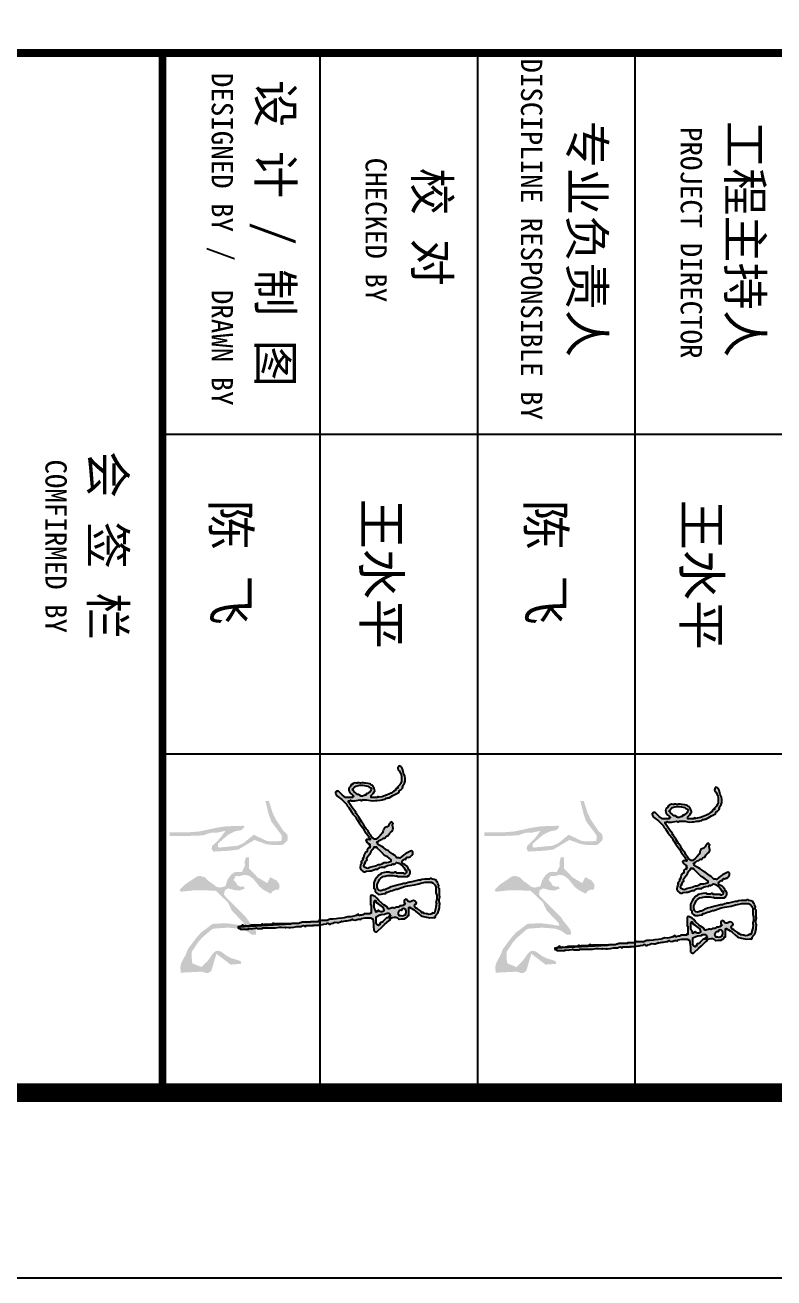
# Model space of a CAD drawing. Extents: x -496980 to 486425, y -292187 to -29437.
# Drawn here: x -277580 to -267474, y -292187 to -275285 of the extents above; entities that cross this region are included whole.
import ezdxf

# ---------------------------------------------------------------- set-up
doc = ezdxf.new("R2010")
doc.units = 0
doc.header["$LTSCALE"] = 1000
doc.header["$MEASUREMENT"] = 0
doc.layers.add('PUB_TEXT', color=7, linetype='Continuous')
doc.layers.add('PUB_TITLE', color=4, linetype='Continuous')
doc.styles.add('TQ', font='')
doc.styles.get('TQ').set_extended_font_data('SimSun')

# ---------------------------------------------------------------- blocks, each defined once
blk = doc.blocks.new('A$C21010AD8')
h = blk.add_hatch(color=247)
h.paths.add_polyline_path([(249, 1768), (240, 1777), (231, 1779), (219, 1777), (198, 1790), (187, 1796), (164, 1805), (142, 1805), (131, 1804), (109, 1802), (79, 1787), (63, 1782), (30, 1777), (16, 1768), (10, 1761), (2, 1747), (0, 1742), (3, 1736), (8, 1735), (19, 1727), (29, 1725), (42, 1729), (45, 1734), (48, 1737), (54, 1738), (77, 1754), (91, 1760), (118, 1765), (141, 1765), (153, 1765), (176, 1765), (177, 1760), (184, 1756), (188, 1759), (203, 1746), (211, 1740), (225, 1726), (228, 1723), (233, 1725), (234, 1729), (240, 1724), (242, 1718), (240, 1710), (246, 1703), (253, 1701), (261, 1704), (265, 1695), (268, 1691), (274, 1683), (293, 1653), (301, 1637), (316, 1604), (328, 1572), (332, 1555), (338, 1521), (332, 1516), (334, 1507), (341, 1503), (341, 1476), (341, 1463), (341, 1436), (332, 1436), (328, 1436), (319, 1436), (306, 1452), (297, 1459), (280, 1470), (271, 1476), (259, 1475), (243, 1469), (232, 1466), (220, 1460), (213, 1452), (209, 1445), (201, 1435), (196, 1431), (193, 1420), (189, 1404), (187, 1377), (187, 1368), (183, 1356), (181, 1336), (185, 1323), (183, 1307), (184, 1293), (185, 1287), (185, 1281), (185, 1278), (183, 1263), (185, 1254), (191, 1241), (199, 1237), (202, 1231), (200, 1223), (213, 1221), (221, 1216), (228, 1204), (243, 1198), (251, 1197), (267, 1198), (280, 1204), (300, 1222), (309, 1231), (328, 1250), (328, 1244), (328, 1241), (328, 1235), (333, 1235), (336, 1235), (341, 1235), (341, 1206), (341, 1191), (341, 1162), (315, 1129), (302, 1113), (274, 1083), (271, 1072), (274, 1064), (283, 1058), (285, 1052), (293, 1051), (298, 1055), (315, 1060), (323, 1066), (334, 1080), (364, 1120), (381, 1139), (417, 1174), (432, 1179), (439, 1184), (450, 1195), (497, 1224), (519, 1241), (560, 1278), (568, 1276), (575, 1279), (578, 1287), (616, 1309), (635, 1321), (670, 1348), (708, 1370), (727, 1383), (761, 1412), (769, 1410), (776, 1414), (779, 1421), (785, 1425), (791, 1426), (798, 1424), (795, 1409), (794, 1402), (795, 1387), (797, 1382), (805, 1380), (810, 1384), (826, 1396), (833, 1403), (846, 1418), (846, 1424), (865, 1424), (865, 1427), (868, 1428), (871, 1427), (874, 1423), (878, 1422), (883, 1424), (885, 1409), (891, 1401), (904, 1393), (917, 1394), (926, 1389), (932, 1378), (954, 1365), (967, 1360), (993, 1354), (991, 1351), (992, 1346), (996, 1345), (997, 1348), (1002, 1350), (1005, 1348), (1016, 1345), (1022, 1341), (1029, 1332), (1035, 1332), (1054, 1332), (1062, 1326), (1068, 1324), (1078, 1323), (1093, 1318), (1104, 1318), (1118, 1326), (1130, 1338), (1136, 1346), (1142, 1363), (1142, 1373), (1140, 1378), (1136, 1387), (1134, 1419), (1131, 1436), (1121, 1467), (1115, 1483), (1114, 1492), (1115, 1509), (1098, 1532), (1093, 1548), (1093, 1576), (1096, 1579), (1094, 1584), (1090, 1585), (1075, 1614), (1070, 1630), (1066, 1662), (1059, 1665), (1058, 1674), (1063, 1680), (1057, 1693), (1054, 1699), (1044, 1710), (1046, 1727), (1050, 1736), (1060, 1750), (1081, 1778), (1096, 1790), (1127, 1808), (1127, 1813), (1127, 1815), (1127, 1820), (1135, 1820), (1140, 1820), (1148, 1820), (1153, 1815), (1155, 1813), (1160, 1808), (1165, 1802), (1164, 1793), (1157, 1790), (1157, 1758), (1157, 1742), (1157, 1710), (1148, 1702), (1147, 1689), (1154, 1680), (1155, 1660), (1153, 1649), (1145, 1631), (1147, 1598), (1150, 1581), (1157, 1549), (1168, 1540), (1173, 1534), (1179, 1521), (1207, 1494), (1225, 1482), (1261, 1467), (1285, 1467), (1297, 1467), (1322, 1467), (1331, 1476), (1339, 1479), (1352, 1479), (1367, 1492), (1374, 1499), (1386, 1515), (1384, 1547), (1382, 1563), (1377, 1595), (1367, 1597), (1362, 1603), (1361, 1613), (1349, 1649), (1343, 1668), (1331, 1704), (1330, 1714), (1329, 1719), (1325, 1729), (1303, 1798), (1295, 1834), (1282, 1905), (1271, 1952), (1266, 1975), (1255, 2021), (1255, 2050), (1255, 2065), (1255, 2094), (1259, 2094), (1262, 2099), (1261, 2103), (1278, 2120), (1288, 2127), (1310, 2137), (1334, 2137), (1346, 2137), (1371, 2137), (1389, 2144), (1399, 2146), (1419, 2146), (1439, 2145), (1449, 2144), (1468, 2140), (1472, 2137), (1479, 2138), (1480, 2143), (1522, 2137), (1543, 2133), (1584, 2122), (1588, 2117), (1588, 2112), (1587, 2106), (1597, 2090), (1601, 2080), (1602, 2061), (1598, 2042), (1597, 2033), (1593, 2015), (1593, 2009), (1590, 2003), (1583, 2000), (1580, 1991), (1584, 1985), (1565, 1968), (1557, 1958), (1544, 1936), (1537, 1932), (1534, 1926), (1535, 1918), (1528, 1914), (1524, 1913), (1517, 1908), (1507, 1906), (1500, 1908), (1492, 1914), (1488, 1922), (1480, 1926), (1471, 1924), (1466, 1919), (1464, 1916), (1459, 1911), (1454, 1895), (1456, 1883), (1465, 1869), (1467, 1857), (1466, 1850), (1462, 1838), (1451, 1831), (1446, 1826), (1441, 1814), (1438, 1809), (1441, 1803), (1447, 1802), (1457, 1793), (1469, 1792), (1480, 1799), (1485, 1803), (1493, 1801), (1495, 1796), (1507, 1779), (1511, 1767), (1511, 1747), (1517, 1743), (1520, 1739), (1523, 1732), (1524, 1721), (1525, 1715), (1526, 1704), (1533, 1694), (1535, 1686), (1532, 1674), (1532, 1661), (1534, 1655), (1538, 1643), (1542, 1632), (1541, 1623), (1535, 1613), (1530, 1613), (1528, 1613), (1523, 1613), (1498, 1574), (1484, 1555), (1453, 1521), (1426, 1500), (1414, 1485), (1398, 1454), (1395, 1444), (1400, 1434), (1410, 1430), (1446, 1430), (1463, 1430), (1499, 1430), (1499, 1432), (1499, 1434), (1499, 1436), (1535, 1436), (1553, 1436), (1590, 1436), (1587, 1431), (1591, 1424), (1596, 1424), (1596, 1399), (1596, 1387), (1596, 1363), (1606, 1348), (1609, 1338), (1611, 1320), (1615, 1316), (1614, 1308), (1608, 1305), (1603, 1302), (1601, 1294), (1605, 1290), (1613, 1282), (1615, 1276), (1617, 1265), (1626, 1235), (1628, 1218), (1627, 1186), (1635, 1160), (1639, 1146), (1642, 1119), (1647, 1080), (1649, 1061), (1654, 1022), (1654, 996), (1657, 983), (1669, 961), (1669, 929), (1669, 913), (1669, 881), (1666, 882), (1664, 881), (1663, 878), (1667, 871), (1673, 868), (1681, 869), (1681, 835), (1681, 818), (1681, 784), (1684, 784), (1685, 784), (1687, 784), (1687, 747), (1687, 729), (1687, 693), (1692, 678), (1695, 671), (1700, 656), (1700, 627), (1700, 612), (1700, 583), (1702, 583), (1704, 579), (1703, 577), (1701, 574), (1703, 571), (1706, 571), (1706, 505), (1706, 472), (1706, 406), (1708, 406), (1710, 402), (1709, 400), (1700, 385), (1701, 371), (1712, 357), (1712, 328), (1712, 313), (1712, 284), (1715, 284), (1716, 280), (1715, 278), (1707, 268), (1709, 256), (1718, 248), (1718, 206), (1718, 185), (1718, 144), (1726, 121), (1728, 108), (1727, 83), (1729, 73), (1728, 66), (1721, 59), (1717, 54), (1718, 46), (1724, 43), (1731, 38), (1733, 30), (1730, 22), (1735, 22), (1737, 22), (1742, 22), (1742, 17), (1742, 15), (1742, 10), (1737, 10), (1735, 10), (1730, 10), (1737, 2), (1745, 0), (1755, 4), (1750, 10), (1753, 19), (1761, 22), (1761, 59), (1761, 77), (1761, 114), (1758, 114), (1757, 114), (1755, 114), (1757, 145), (1756, 161), (1751, 193), (1748, 197), (1750, 203), (1755, 205), (1755, 229), (1755, 242), (1755, 266), (1752, 266), (1751, 266), (1748, 266), (1748, 322), (1748, 350), (1748, 406), (1741, 447), (1740, 469), (1745, 510), (1747, 512), (1745, 515), (1742, 516), (1745, 550), (1744, 567), (1739, 601), (1734, 635), (1733, 652), (1733, 686), (1726, 696), (1724, 705), (1727, 717), (1732, 722), (1731, 732), (1724, 735), (1724, 764), (1724, 779), (1724, 808), (1721, 809), (1720, 812), (1721, 814), (1722, 817), (1721, 820), (1718, 821), (1718, 838), (1718, 846), (1718, 863), (1717, 870), (1716, 874), (1715, 881), (1710, 911), (1708, 925), (1703, 955), (1698, 963), (1698, 970), (1703, 979), (1709, 988), (1708, 999), (1700, 1006), (1696, 1022), (1693, 1030), (1687, 1046), (1690, 1070), (1689, 1083), (1684, 1107), (1678, 1112), (1676, 1118), (1678, 1125), (1673, 1159), (1671, 1176), (1666, 1211), (1667, 1215), (1666, 1219), (1663, 1223), (1657, 1226), (1655, 1236), (1660, 1241), (1664, 1263), (1662, 1275), (1654, 1296), (1653, 1308), (1653, 1315), (1657, 1326), (1651, 1327), (1648, 1332), (1640, 1373), (1638, 1394), (1639, 1436), (1646, 1441), (1650, 1446), (1651, 1454), (1701, 1462), (1726, 1464), (1776, 1467), (1781, 1471), (1783, 1474), (1788, 1479), (1792, 1489), (1791, 1497), (1785, 1506), (1736, 1557), (1712, 1583), (1663, 1634), (1661, 1641), (1651, 1645), (1645, 1640), (1640, 1632), (1633, 1629), (1623, 1631), (1635, 1625), (1640, 1616), (1639, 1604), (1655, 1588), (1662, 1580), (1678, 1564), (1687, 1558), (1690, 1550), (1687, 1540), (1695, 1533), (1702, 1532), (1712, 1534), (1711, 1525), (1714, 1519), (1721, 1515), (1716, 1503), (1711, 1498), (1700, 1491), (1670, 1491), (1656, 1491), (1627, 1491), (1610, 1525), (1604, 1544), (1599, 1582), (1591, 1599), (1589, 1609), (1590, 1628), (1595, 1633), (1597, 1635), (1602, 1640), (1613, 1646), (1623, 1645), (1633, 1637), (1639, 1648), (1640, 1656), (1636, 1668), (1631, 1689), (1632, 1702), (1639, 1723), (1646, 1728), (1649, 1732), (1654, 1741), (1650, 1765), (1650, 1777), (1651, 1802), (1643, 1803), (1638, 1809), (1639, 1817), (1633, 1827), (1626, 1831), (1614, 1832), (1614, 1837), (1614, 1840), (1614, 1844), (1580, 1844), (1563, 1844), (1529, 1844), (1529, 1847), (1528, 1849), (1526, 1850), (1551, 1895), (1566, 1916), (1599, 1954), (1616, 1975), (1623, 1989), (1630, 2015), (1637, 2051), (1639, 2070), (1636, 2106), (1637, 2116), (1639, 2125), (1632, 2131), (1626, 2132), (1617, 2131), (1606, 2142), (1601, 2147), (1590, 2158), (1567, 2166), (1556, 2169), (1532, 2174), (1516, 2174), (1508, 2174), (1492, 2177), (1489, 2180), (1482, 2178), (1480, 2174), (1454, 2171), (1440, 2172), (1413, 2177), (1411, 2178), (1407, 2176), (1407, 2174), (1375, 2174), (1360, 2174), (1328, 2174), (1316, 2165), (1305, 2163), (1291, 2167), (1277, 2160), (1270, 2157), (1255, 2152), (1251, 2145), (1245, 2142), (1236, 2143), (1228, 2127), (1225, 2118), (1221, 2100), (1214, 2088), (1215, 2075), (1224, 2064), (1222, 2032), (1222, 2016), (1227, 1985), (1233, 1971), (1234, 1963), (1233, 1948), (1241, 1919), (1244, 1904), (1252, 1875), (1253, 1860), (1254, 1853), (1258, 1838), (1265, 1820), (1268, 1810), (1270, 1790), (1280, 1751), (1285, 1731), (1294, 1692), (1306, 1650), (1314, 1630), (1334, 1591), (1338, 1584), (1338, 1579), (1337, 1570), (1346, 1554), (1348, 1543), (1346, 1524), (1340, 1518), (1337, 1515), (1331, 1509), (1308, 1503), (1296, 1502), (1273, 1503), (1263, 1508), (1258, 1510), (1249, 1515), (1223, 1532), (1212, 1543), (1194, 1567), (1190, 1588), (1187, 1598), (1182, 1619), (1183, 1656), (1184, 1674), (1191, 1710), (1187, 1714), (1189, 1721), (1194, 1723), (1194, 1766), (1194, 1788), (1194, 1832), (1188, 1833), (1185, 1840), (1188, 1844), (1178, 1848), (1169, 1854), (1150, 1858), (1139, 1857), (1121, 1850), (1120, 1843), (1113, 1837), (1105, 1838), (1080, 1819), (1068, 1806), (1054, 1777), (1045, 1771), (1037, 1769), (1026, 1771), (1017, 1780), (1013, 1785), (1008, 1796), (1005, 1799), (1007, 1804), (1011, 1805), (1007, 1812), (1001, 1815), (993, 1814), (987, 1818), (985, 1826), (990, 1832), (985, 1843), (983, 1848), (980, 1860), (973, 1867), (970, 1871), (962, 1878), (950, 1886), (941, 1888), (926, 1887), (919, 1879), (918, 1873), (920, 1863), (945, 1813), (961, 1790), (996, 1747), (993, 1735), (993, 1729), (993, 1716), (964, 1688), (951, 1671), (929, 1637), (917, 1624), (912, 1616), (904, 1601), (881, 1569), (870, 1551), (853, 1515), (846, 1508), (838, 1506), (828, 1509), (828, 1504), (828, 1502), (828, 1497), (818, 1503), (814, 1508), (810, 1518), (800, 1532), (796, 1539), (792, 1555), (782, 1564), (778, 1572), (779, 1585), (765, 1594), (758, 1603), (755, 1619), (730, 1635), (719, 1645), (700, 1668), (684, 1673), (674, 1674), (657, 1671), (643, 1668), (635, 1669), (621, 1674), (614, 1667), (611, 1664), (603, 1659), (615, 1641), (625, 1633), (645, 1625), (657, 1609), (662, 1600), (670, 1582), (681, 1574), (687, 1571), (700, 1567), (709, 1565), (714, 1563), (721, 1558), (751, 1534), (764, 1520), (789, 1491), (792, 1480), (791, 1473), (785, 1463), (775, 1448), (766, 1441), (749, 1433), (732, 1418), (722, 1412), (700, 1406), (679, 1384), (666, 1374), (639, 1360), (606, 1336), (589, 1325), (554, 1305), (540, 1294), (533, 1289), (517, 1281), (514, 1273), (507, 1270), (499, 1272), (459, 1239), (438, 1224), (395, 1195), (388, 1194), (384, 1194), (377, 1192), (379, 1199), (378, 1205), (374, 1211), (371, 1214), (372, 1221), (377, 1223), (376, 1261), (373, 1280), (365, 1317), (369, 1321), (370, 1323), (374, 1326), (375, 1333), (371, 1339), (365, 1342), (366, 1386), (368, 1408), (377, 1451), (373, 1484), (372, 1501), (368, 1534), (365, 1556), (363, 1567), (359, 1588), (354, 1591), (352, 1592), (347, 1595), (347, 1609), (346, 1617), (344, 1631), (321, 1673), (309, 1693), (286, 1735), (281, 1739), (277, 1740), (270, 1741), (261, 1751), (257, 1757)])
h.paths.add_polyline_path([(263, 1435), (266, 1434), (274, 1430), (283, 1424), (287, 1419), (292, 1409), (299, 1403), (301, 1396), (298, 1387), (303, 1382), (309, 1380), (316, 1381), (314, 1374), (315, 1369), (319, 1363), (327, 1344), (326, 1329), (316, 1311), (309, 1306), (307, 1298), (310, 1290), (298, 1275), (292, 1268), (280, 1253), (267, 1247), (263, 1239), (254, 1237), (246, 1241), (227, 1259), (219, 1271), (210, 1296), (208, 1316), (207, 1345), (212, 1367), (218, 1403), (230, 1417), (238, 1433), (255, 1439)], flags=16)
h.paths.add_polyline_path([(877, 1497), (883, 1497), (882, 1499), (883, 1503), (886, 1503), (918, 1535), (934, 1551), (965, 1582), (982, 1613), (992, 1628), (1014, 1655), (1020, 1655), (1023, 1655), (1029, 1655), (1038, 1624), (1041, 1608), (1044, 1576), (1053, 1560), (1057, 1551), (1063, 1534), (1065, 1518), (1067, 1510), (1075, 1497), (1082, 1468), (1086, 1453), (1093, 1424), (1102, 1402), (1101, 1386), (1090, 1366), (1084, 1357), (1076, 1354), (1066, 1357), (1061, 1362), (1059, 1364), (1054, 1369), (1041, 1369), (1041, 1375), (1037, 1373), (1032, 1374), (1029, 1378), (1020, 1387), (1011, 1389), (999, 1387), (972, 1409), (957, 1418), (926, 1433), (907, 1448), (897, 1454), (877, 1467)], flags=16)
h.paths.add_polyline_path([(1456, 1485), (1461, 1490), (1466, 1492), (1474, 1491), (1493, 1520), (1503, 1535), (1523, 1564), (1536, 1571), (1544, 1574), (1559, 1576), (1570, 1557), (1571, 1542), (1563, 1521), (1558, 1517), (1560, 1509), (1566, 1506), (1572, 1501), (1575, 1493), (1572, 1485), (1567, 1487), (1563, 1486), (1559, 1482), (1547, 1475), (1541, 1472), (1529, 1467), (1502, 1467), (1489, 1467), (1462, 1467), (1457, 1472), (1455, 1477)], flags=16)
h.paths.add_polyline_path([(1540, 1786), (1541, 1799), (1546, 1804), (1549, 1806), (1553, 1811), (1572, 1816), (1584, 1815), (1602, 1808), (1610, 1794), (1613, 1786), (1617, 1771), (1615, 1757), (1614, 1749), (1614, 1735), (1605, 1731), (1601, 1729), (1593, 1723), (1591, 1728), (1586, 1730), (1581, 1729), (1568, 1737), (1562, 1744), (1556, 1759), (1559, 1762), (1557, 1767), (1553, 1768), (1544, 1777)], flags=16)
at = {"color": 247}
for points in [[(185, 1278), (183, 1263), (185, 1254), (191, 1241), (199, 1237), (202, 1231), (200, 1223), (213, 1221), (221, 1216), (228, 1204), (243, 1198), (251, 1197), (267, 1198), (280, 1204), (300, 1222), (309, 1231), (328, 1250), (328, 1244), (328, 1241), (328, 1235), (333, 1235), (336, 1235), (341, 1235), (341, 1206), (341, 1191), (341, 1162), (315, 1129), (302, 1113), (274, 1083), (271, 1072), (274, 1064), (283, 1058), (285, 1052), (293, 1051), (298, 1055), (315, 1060), (323, 1066), (334, 1080), (364, 1120), (381, 1139), (417, 1174), (432, 1179), (439, 1184), (450, 1195), (497, 1224), (519, 1241), (560, 1278), (568, 1276), (575, 1279), (578, 1287), (616, 1309), (635, 1321), (670, 1348), (708, 1370), (727, 1383), (761, 1412), (769, 1410), (776, 1414), (779, 1421), (785, 1425), (791, 1426), (798, 1424), (795, 1409), (794, 1402), (795, 1387), (797, 1382), (805, 1380), (810, 1384), (826, 1396), (833, 1403), (846, 1418), (846, 1424), (846, 1418), (846, 1424), (865, 1424), (846, 1424), (865, 1424), (865, 1427), (868, 1428), (871, 1427), (874, 1423), (878, 1422), (883, 1424), (885, 1409), (891, 1401), (904, 1393), (917, 1394), (926, 1389), (932, 1378), (954, 1365), (967, 1360), (993, 1354), (991, 1351), (992, 1346), (996, 1345), (997, 1348), (1002, 1350), (1005, 1348), (1016, 1345), (1022, 1341), (1029, 1332), (1035, 1332), (1054, 1332), (1062, 1326), (1068, 1324), (1078, 1323), (1093, 1318), (1104, 1318), (1118, 1326), (1130, 1338), (1136, 1346), (1142, 1363), (1142, 1373), (1140, 1378), (1136, 1387), (1134, 1419), (1131, 1436), (1121, 1467), (1115, 1483), (1114, 1492), (1115, 1509), (1098, 1532), (1093, 1548), (1093, 1576), (1096, 1579), (1094, 1584), (1090, 1585), (1075, 1614), (1070, 1630), (1066, 1662), (1059, 1665), (1058, 1674), (1063, 1680), (1057, 1693), (1054, 1699), (1044, 1710), (1046, 1727), (1050, 1736), (1060, 1750), (1081, 1778), (1096, 1790), (1127, 1808), (1127, 1813), (1127, 1815), (1127, 1820), (1135, 1820), (1140, 1820), (1148, 1820), (1153, 1815), (1155, 1813), (1160, 1808), (1165, 1802), (1164, 1793), (1157, 1790), (1157, 1758), (1157, 1742), (1157, 1710), (1148, 1702), (1147, 1689), (1154, 1680), (1155, 1660), (1153, 1649), (1145, 1631), (1147, 1598), (1150, 1581), (1157, 1549), (1168, 1540), (1173, 1534), (1179, 1521), (1207, 1494), (1225, 1482), (1261, 1467), (1285, 1467), (1297, 1467), (1322, 1467), (1331, 1476), (1339, 1479), (1352, 1479), (1367, 1492), (1374, 1499), (1386, 1515), (1384, 1547), (1382, 1563), (1377, 1595), (1367, 1597), (1362, 1603), (1361, 1613), (1349, 1649), (1343, 1668), (1331, 1704), (1330, 1714), (1329, 1719), (1325, 1729), (1303, 1798), (1295, 1834), (1282, 1905), (1271, 1952), (1266, 1975), (1255, 2021), (1255, 2050), (1255, 2065), (1255, 2094), (1259, 2094), (1262, 2099), (1261, 2103), (1278, 2120), (1288, 2127), (1310, 2137), (1334, 2137), (1346, 2137), (1371, 2137), (1389, 2144), (1399, 2146), (1419, 2146), (1439, 2145), (1449, 2144), (1468, 2140), (1472, 2137), (1479, 2138), (1480, 2143), (1522, 2137), (1543, 2133), (1584, 2122), (1588, 2117), (1588, 2112), (1587, 2106), (1597, 2090), (1601, 2080), (1602, 2061), (1598, 2042), (1597, 2033), (1593, 2015), (1593, 2010), (1592, 2007), (1590, 2003), (1583, 2000), (1580, 1991), (1584, 1985), (1565, 1968), (1557, 1958), (1544, 1936), (1537, 1932), (1534, 1926), (1535, 1918), (1528, 1914), (1524, 1913), (1517, 1908), (1507, 1906), (1500, 1908), (1492, 1914), (1488, 1922), (1480, 1926), (1471, 1924), (1466, 1919), (1464, 1916), (1459, 1911), (1454, 1895), (1456, 1883), (1465, 1869), (1467, 1857), (1466, 1850), (1462, 1838), (1451, 1831), (1446, 1826), (1441, 1814), (1438, 1809), (1441, 1803), (1447, 1802), (1457, 1793), (1469, 1792), (1480, 1799), (1485, 1803), (1493, 1801), (1495, 1796), (1507, 1779), (1511, 1767), (1511, 1747), (1517, 1743), (1520, 1739), (1523, 1732), (1524, 1721), (1525, 1715), (1526, 1704), (1533, 1694), (1535, 1686), (1532, 1674), (1532, 1661), (1534, 1655), (1538, 1643), (1542, 1632), (1541, 1623), (1535, 1613), (1530, 1613), (1528, 1613), (1523, 1613), (1498, 1574), (1484, 1555), (1453, 1521), (1426, 1500), (1414, 1485), (1398, 1454), (1395, 1444), (1400, 1434), (1410, 1430), (1446, 1430), (1463, 1430), (1499, 1430), (1499, 1432), (1499, 1434), (1499, 1436), (1535, 1436), (1553, 1436), (1590, 1436), (1587, 1431), (1591, 1424), (1596, 1424), (1596, 1399), (1596, 1387), (1596, 1363), (1606, 1348), (1609, 1338), (1611, 1320), (1615, 1316), (1614, 1308), (1608, 1305), (1603, 1302), (1601, 1294), (1605, 1290), (1613, 1282), (1615, 1276), (1617, 1265), (1626, 1235), (1628, 1218), (1627, 1186), (1635, 1160), (1639, 1146), (1642, 1119), (1647, 1080), (1649, 1061), (1654, 1022), (1654, 996), (1657, 983), (1669, 961), (1669, 929), (1669, 913), (1669, 881), (1666, 882), (1664, 881), (1663, 878), (1667, 871), (1673, 868), (1681, 869), (1681, 835), (1681, 818), (1681, 784), (1684, 784), (1685, 784), (1687, 784), (1687, 747), (1687, 729), (1687, 693), (1692, 678), (1695, 671), (1700, 656), (1700, 627), (1700, 612), (1700, 583), (1702, 583), (1704, 579), (1703, 577), (1701, 574), (1703, 571), (1706, 571), (1706, 505), (1706, 472), (1706, 406), (1708, 406), (1710, 402), (1709, 400), (1700, 385), (1701, 371), (1712, 357), (1712, 328), (1712, 313), (1712, 284), (1715, 284), (1716, 280), (1715, 278), (1707, 268), (1709, 256), (1718, 248), (1718, 206), (1718, 185), (1718, 144), (1726, 121), (1728, 108), (1727, 83), (1729, 73), (1728, 66), (1721, 59), (1717, 54), (1718, 46), (1724, 43), (1731, 38), (1733, 30), (1730, 22), (1735, 22), (1737, 22), (1742, 22), (1742, 17), (1742, 15), (1742, 10), (1737, 10), (1735, 10), (1706, 571), (1737, 2), (1745, 0), (1755, 4), (1750, 10), (1753, 19), (1761, 22), (1761, 59), (1761, 77), (1761, 114), (1758, 114), (1757, 114), (1755, 114), (1757, 145), (1756, 161), (1751, 193), (1748, 197), (1750, 203), (1755, 205), (1755, 229), (1755, 242), (1755, 266), (1752, 266), (1751, 266), (1748, 266), (1748, 322), (1748, 350), (1748, 406), (1741, 447), (1740, 469), (1745, 510), (1747, 512), (1745, 515), (1742, 516), (1745, 550), (1744, 567), (1739, 601), (1734, 635), (1733, 652), (1733, 686), (1726, 696), (1724, 705), (1727, 717), (1732, 722), (1731, 732), (1724, 735), (1724, 764), (1724, 779), (1724, 808), (1721, 809), (1720, 812), (1721, 814), (1722, 817), (1721, 820), (1718, 821), (1718, 838), (1718, 846), (1718, 863), (1717, 870), (1716, 874), (1715, 881), (1710, 911), (1708, 925), (1703, 955), (1698, 963), (1698, 970), (1703, 979), (1709, 988), (1708, 999), (1700, 1006), (1696, 1022), (1693, 1030), (1687, 1046), (1690, 1070), (1689, 1083), (1684, 1107), (1678, 1112), (1676, 1118), (1678, 1125), (1673, 1159), (1671, 1176), (1666, 1211), (1667, 1215), (1666, 1219), (1663, 1223), (1657, 1226), (1655, 1236), (1660, 1241), (1664, 1263), (1662, 1275), (1654, 1296), (1653, 1308), (1653, 1315), (1657, 1326), (1653, 1327), (1650, 1329), (1648, 1332), (1640, 1373), (1638, 1394), (1639, 1436), (1646, 1441), (1650, 1446), (1651, 1454), (1701, 1462), (1726, 1464), (1776, 1467), (1781, 1471), (1783, 1474), (1788, 1479), (1792, 1489), (1791, 1497), (1785, 1506), (1736, 1557), (1712, 1583), (1663, 1634), (1661, 1641), (1651, 1645), (1645, 1640), (1640, 1632), (1633, 1629), (1623, 1631), (1635, 1625), (1640, 1616), (1639, 1604), (1655, 1588), (1662, 1580), (1678, 1564), (1687, 1558), (1690, 1550), (1687, 1540), (1695, 1533), (1702, 1532), (1712, 1534), (1711, 1525), (1714, 1519), (1721, 1515), (1716, 1503), (1711, 1498), (1700, 1491), (1670, 1491), (1656, 1491), (1627, 1491), (1610, 1525), (1604, 1544), (1599, 1582), (1591, 1599), (1589, 1609), (1590, 1628), (1595, 1633), (1597, 1635), (1602, 1640), (1613, 1646), (1623, 1645), (1633, 1637), (1639, 1648), (1640, 1656), (1636, 1668), (1631, 1689), (1632, 1702), (1639, 1723), (1646, 1728), (1649, 1732), (1654, 1741), (1650, 1765), (1650, 1777), (1651, 1802), (1643, 1803), (1638, 1809), (1639, 1817), (1633, 1827), (1626, 1831), (1614, 1832), (1614, 1837), (1614, 1840), (1614, 1844), (1580, 1844), (1563, 1844), (1529, 1844), (1529, 1847), (1528, 1849), (1526, 1850), (1551, 1895), (1566, 1916), (1599, 1954), (1616, 1975), (1623, 1989), (1630, 2015), (1637, 2051), (1639, 2070), (1636, 2106), (1637, 2114), (1637, 2117), (1639, 2125), (1632, 2131), (1626, 2132), (1617, 2131), (1606, 2142), (1601, 2147), (1590, 2158), (1567, 2166), (1556, 2169), (1532, 2174), (1516, 2174), (1508, 2174), (1492, 2177), (1489, 2180), (1482, 2178), (1480, 2174), (1454, 2171), (1440, 2172), (1413, 2177), (1411, 2178), (1407, 2176), (1407, 2174), (1375, 2174), (1360, 2174), (1328, 2174), (1316, 2165), (1305, 2163), (1291, 2167), (1277, 2160), (1270, 2157), (1255, 2152), (1251, 2145), (1245, 2142), (1236, 2143), (1228, 2127), (1225, 2118), (1221, 2100), (1214, 2088), (1215, 2075), (1224, 2064), (1222, 2032), (1222, 2016), (1227, 1985), (1233, 1971), (1234, 1963), (1233, 1948), (1241, 1919), (1244, 1904), (1252, 1875), (1253, 1860), (1254, 1853), (1258, 1838), (1265, 1820), (1268, 1810), (1270, 1790), (1280, 1751), (1285, 1731), (1294, 1692), (1306, 1650), (1314, 1630), (1334, 1591), (1338, 1584), (1338, 1579), (1337, 1570), (1346, 1554), (1348, 1543), (1346, 1524), (1340, 1518), (1337, 1515), (1331, 1509), (1308, 1503), (1296, 1502), (1273, 1503), (1263, 1508), (1258, 1510), (1249, 1515), (1223, 1532), (1212, 1543), (1194, 1567), (1190, 1588), (1187, 1598), (1182, 1619), (1183, 1656), (1184, 1674), (1191, 1710), (1187, 1714), (1189, 1721), (1194, 1723), (1194, 1766), (1194, 1788), (1194, 1832), (1188, 1833), (1185, 1840), (1188, 1844), (1180, 1848), (1177, 1849), (1169, 1854), (1150, 1858), (1139, 1857), (1121, 1850), (1120, 1843), (1113, 1837), (1105, 1838), (1080, 1819), (1068, 1806), (1054, 1777), (1045, 1771), (1037, 1769), (1026, 1771), (1017, 1780), (1013, 1785), (1008, 1796), (1005, 1799), (1007, 1804), (1011, 1805), (1007, 1812), (1001, 1815), (993, 1814), (987, 1818), (985, 1826), (990, 1832), (985, 1843), (983, 1848), (980, 1860), (973, 1867), (970, 1871), (962, 1878), (950, 1886), (941, 1888), (926, 1887), (919, 1879), (918, 1873), (920, 1863), (945, 1813), (961, 1790), (996, 1747), (993, 1735), (993, 1729), (993, 1716), (964, 1688), (951, 1671), (929, 1637), (917, 1624), (912, 1616), (904, 1601), (881, 1569), (870, 1551), (853, 1515), (846, 1508), (838, 1506), (828, 1509), (828, 1504), (828, 1502), (828, 1497), (818, 1503), (814, 1508), (810, 1518), (800, 1532), (796, 1539), (792, 1555), (782, 1564), (778, 1572), (779, 1585), (765, 1594), (758, 1603), (755, 1619), (730, 1635), (719, 1645), (700, 1668), (684, 1673), (674, 1674), (657, 1671), (643, 1668), (635, 1669), (621, 1674), (614, 1667), (611, 1664), (603, 1659), (615, 1641), (625, 1633), (645, 1625), (657, 1609), (662, 1600), (670, 1582), (681, 1574), (687, 1571), (700, 1567), (709, 1565), (714, 1563), (721, 1558), (751, 1534), (764, 1520), (789, 1491), (792, 1480), (791, 1473), (785, 1463), (775, 1448), (766, 1441), (749, 1433), (732, 1418), (722, 1412), (700, 1406), (679, 1384), (666, 1374), (639, 1360), (606, 1336), (589, 1325), (554, 1305), (540, 1294), (533, 1289), (517, 1281), (514, 1273), (507, 1270), (499, 1272), (459, 1239), (438, 1224), (395, 1195), (388, 1194), (384, 1194), (377, 1192), (379, 1199), (378, 1205), (374, 1211), (371, 1214), (372, 1221), (377, 1223), (376, 1261), (373, 1280), (365, 1317), (369, 1321), (370, 1323), (374, 1326), (375, 1333), (371, 1339), (365, 1342), (366, 1386), (368, 1408), (377, 1451), (373, 1484), (372, 1501), (368, 1534), (365, 1556), (363, 1567), (359, 1588), (354, 1591), (352, 1592), (347, 1595), (347, 1609), (346, 1617), (344, 1631), (321, 1673), (309, 1693), (286, 1735), (281, 1739), (277, 1740), (270, 1741), (261, 1751), (257, 1757), (249, 1768), (240, 1777), (231, 1779), (219, 1777), (198, 1790), (187, 1796), (164, 1805), (142, 1805), (131, 1804), (109, 1802), (79, 1787), (63, 1782), (30, 1777), (16, 1768), (10, 1761), (2, 1747), (0, 1742), (3, 1736), (8, 1735), (19, 1727), (29, 1725), (42, 1729), (45, 1734), (48, 1737), (54, 1738), (77, 1754), (91, 1760), (118, 1765), (141, 1765), (153, 1765), (176, 1765), (177, 1760), (184, 1756), (188, 1759), (203, 1746), (211, 1740), (225, 1726), (228, 1723), (233, 1725), (234, 1729), (240, 1724), (242, 1718), (240, 1710), (246, 1703), (253, 1701), (261, 1704), (265, 1695), (268, 1691), (274, 1683), (293, 1653), (301, 1637), (316, 1604), (328, 1572), (332, 1555), (338, 1521), (332, 1516), (334, 1507), (341, 1503), (341, 1476), (341, 1463), (341, 1436), (332, 1436), (328, 1436), (319, 1436), (306, 1452), (297, 1459), (280, 1470), (271, 1476), (259, 1475), (243, 1469), (232, 1466), (220, 1460), (213, 1452), (209, 1445), (201, 1435), (196, 1431), (193, 1420), (189, 1404), (187, 1377), (187, 1368), (183, 1356), (181, 1336), (185, 1323), (183, 1307), (184, 1293), (185, 1287), (185, 1281)], [(1593, 1723), (1601, 1729), (1605, 1731), (1614, 1735), (1614, 1749), (1615, 1757), (1617, 1771), (1613, 1786), (1610, 1794), (1602, 1808), (1584, 1815), (1572, 1816), (1553, 1811), (1549, 1806), (1546, 1804), (1541, 1799), (1540, 1786), (1544, 1777), (1553, 1768), (1557, 1767), (1559, 1762), (1556, 1759), (1562, 1744), (1568, 1737), (1581, 1729), (1586, 1730), (1591, 1728)], [(883, 1497), (877, 1497), (883, 1497), (877, 1497), (877, 1467), (877, 1497), (877, 1497), (877, 1497), (877, 1497), (877, 1467), (897, 1454), (907, 1448), (926, 1433), (957, 1418), (972, 1409), (999, 1387), (1011, 1389), (1020, 1387), (1029, 1378), (1032, 1374), (1037, 1373), (1041, 1375), (1041, 1369), (1054, 1369), (1059, 1364), (1061, 1362), (1066, 1357), (1076, 1354), (1084, 1357), (1090, 1366), (1101, 1386), (1102, 1402), (1093, 1424), (1086, 1453), (1082, 1468), (1075, 1497), (1067, 1510), (1065, 1518), (1063, 1534), (1057, 1551), (1053, 1560), (1044, 1576), (1041, 1608), (1038, 1624), (1029, 1655), (1023, 1655), (1020, 1655), (1014, 1655), (992, 1628), (982, 1613), (965, 1582), (934, 1551), (918, 1535), (886, 1503), (883, 1503), (882, 1499), (883, 1497), (877, 1497), (883, 1497), (877, 1497), (877, 1467), (877, 1497), (877, 1467), (897, 1454), (907, 1448), (926, 1433), (957, 1418), (972, 1409), (999, 1387), (1011, 1389), (1020, 1387), (1029, 1378), (1032, 1374), (1037, 1373), (1041, 1375), (1041, 1369), (1041, 1375), (1041, 1369), (1054, 1369), (1041, 1369), (1054, 1369), (1059, 1364), (1061, 1362), (1066, 1357), (1076, 1354), (1084, 1357), (1090, 1366), (1101, 1386), (1102, 1402), (1093, 1424), (1086, 1453), (1082, 1468), (1075, 1497), (1067, 1510), (1065, 1518), (1063, 1534), (1057, 1551), (1053, 1560), (1044, 1576), (1041, 1608), (1038, 1624), (1029, 1655), (1023, 1655), (1020, 1655), (1014, 1655), (992, 1628), (982, 1613), (965, 1582), (934, 1551), (918, 1535), (886, 1503), (883, 1503), (882, 1499)], [(1462, 1467), (1489, 1467), (1502, 1467), (1529, 1467), (1541, 1472), (1547, 1475), (1559, 1482), (1563, 1486), (1567, 1487), (1572, 1485), (1575, 1493), (1572, 1501), (1566, 1506), (1560, 1509), (1558, 1517), (1563, 1521), (1571, 1542), (1570, 1557), (1559, 1576), (1544, 1574), (1536, 1571), (1523, 1564), (1503, 1535), (1493, 1520), (1474, 1491), (1466, 1492), (1461, 1490), (1456, 1485), (1455, 1477), (1457, 1472)], [(1041, 1369), (1054, 1369), (1041, 1369), (1041, 1375)], [(1029, 1332), (1035, 1332)], [(1035, 1332), (1054, 1332)]]:
    blk.add_lwpolyline(points, close=True, dxfattribs=at)
blk.add_lwpolyline([(255, 1439), (263, 1435), (266, 1434), (274, 1430), (283, 1424), (287, 1419), (292, 1409), (299, 1403), (301, 1396), (298, 1387), (303, 1382), (309, 1380), (316, 1381), (314, 1374), (315, 1369), (319, 1363), (327, 1344), (326, 1329), (316, 1311), (309, 1306), (307, 1298), (310, 1290), (298, 1275), (292, 1268), (280, 1253), (267, 1247), (263, 1239), (254, 1237), (246, 1241), (227, 1259), (219, 1271), (210, 1296), (208, 1316), (207, 1345), (212, 1367), (218, 1403), (230, 1417), (238, 1433), (255, 1440)], dxfattribs=at)

msp = doc.modelspace()

# ---------------------------------------------------------------- hatches: boundary and pattern name
h = msp.add_hatch(color=7)
h.dxf.hatch_style = 1
h.paths.add_polyline_path([(-275006.7, -286964.2), (-274842.4, -287121), (-274792.2, -287228), (-274625.6, -287403.1), (-274621.7, -287435), (-274676.5, -287429.8), (-274696.7, -287424.9), (-274829, -287405.8), (-274905, -287402.9), (-275049.9, -287410.4), (-275204.1, -287526.3), (-275271.3, -287600.6), (-275383.5, -287752.1), (-275399.2, -287795.4), (-275417.5, -287839.9), (-275436.8, -287869.4), (-275475.5, -287948.3), (-275484.7, -287997.3), (-275478.6, -288068.8), (-275380.9, -288064.4), (-275320.5, -288061.4), (-275194.5, -288054.5), (-275137.5, -288074.2), (-275106.8, -288071.1), (-275067.4, -288047.9), (-274997.4, -287813.8), (-274805.9, -287960.3), (-274668.9, -287949.8), (-274663, -287936.9), (-274669.4, -287917.5), (-274692.4, -287905), (-274795.7, -287873.5), (-274850.6, -287846), (-274935.9, -287783.7), (-274979.8, -287772.6), (-275007.3, -287778.8), (-275043.4, -287808.1), (-275090.5, -287877.2), (-275119.5, -287912.8), (-275198, -287993.1), (-275322.6, -287942.7), (-275330.5, -287876.4), (-275331.4, -287788.1), (-275242, -287655.2), (-275189.6, -287596.2), (-275066.4, -287490.4), (-275058.2, -287485.7), (-275051.9, -287480.3), (-275038.2, -287474.5), (-274882.9, -287463.8), (-274816.2, -287463.8), (-274677.3, -287475), (-274607.6, -287497.6), (-274574.9, -287517.2), (-274523.4, -287554.7), (-274495, -287554.7), (-274476.8, -287554.7), (-274464.2, -287554.7), (-274463.2, -287519.2), (-274471.8, -287490.3), (-274504.1, -287444.6), (-274542.7, -287399.5), (-274567, -287367.7), (-274597.5, -287320.5), (-274703.2, -287214.8), (-274757.8, -287160.2), (-274867.5, -287050.5), (-274896, -287017.3), (-274883.7, -286955.5), (-274837.2, -286932), (-274743.9, -286956.1), (-274683.1, -286960.7), (-274612.4, -286932), (-274624.2, -286918.1), (-274625.6, -286912.2), (-274630.2, -286904.7), (-274669.8, -286909.4), (-274712.9, -286891.4), (-274733.4, -286851.3), (-274765.8, -286817.7), (-274737.2, -286763.2), (-274689.8, -286767.9), (-274618.5, -286748.6), (-274561.4, -286759), (-274499.2, -286803.8), (-274415.4, -286908.7), (-274363.4, -286951.5), (-274265.3, -287002.7), (-274240.8, -286971.8), (-274197.7, -286950.3), (-274156.3, -286949.2), (-274144.9, -286906.8), (-274151.3, -286871.4), (-274184.2, -286825.7), (-274230.8, -286802.1), (-274257.3, -286785.5), (-274272.6, -286783.9), (-274310.7, -286860.3), (-274440.9, -286783.6), (-274501.5, -286719.6), (-274521.4, -286699.7), (-274530.5, -286690.6), (-274555.9, -286665.2), (-274555.9, -286588.4), (-274555.9, -286555.1), (-274555.9, -286512.9), (-274567.7, -286512.9), (-274585.9, -286512.9), (-274600.8, -286511), (-274615.1, -286567.3), (-274613.7, -286630.5), (-274654.9, -286710.8), (-274719, -286707.9), (-274754.4, -286714.4), (-274801.7, -286748.4), (-274838.2, -286798.3), (-274852.4, -286826.6), (-274875.6, -286902.7), (-274948.8, -286921.1), (-274999, -286910), (-275045.9, -286871.8), (-275092.6, -286840.5), (-275116.7, -286819.9), (-275150.8, -286782.7), (-275215.6, -286763.9), (-275259, -286770.6), (-275320.8, -286811.9), (-275405.9, -286867.7), (-275444.2, -286900.1), (-275493.5, -286953.3), (-275480.4, -286973), (-275479.9, -286976.7), (-275309.7, -286958.9), (-275209.9, -286955.8)])
h.paths.add_polyline_path([(-274880.3, -286242.2), (-274836.3, -286207.7), (-274748.3, -286162.9), (-274695.8, -286152.9), (-274657.5, -286144.4), (-274626.6, -286112.6), (-274622.1, -286100.1), (-274623.8, -286093), (-274630.6, -286086.9), (-274865.3, -286093.9), (-274987.3, -286112.2), (-275226.9, -286163.6), (-275398, -286177.6), (-275482.8, -286177.6), (-275631.9, -286177.6), (-275629.8, -286185.3), (-275630.1, -286202.9), (-275630.5, -286217.4), (-275632, -286223.5), (-275458.6, -286223.5), (-275361.6, -286223.5), (-275174.2, -286216.1), (-275108.8, -286192.2), (-275062.7, -286178.4), (-274982.3, -286178.2), (-274874, -286154.3), (-274933.5, -286235.6), (-274954, -286261), (-274997.2, -286304.3), (-275018.5, -286325.5), (-275055.8, -286362.8), (-275060.9, -286394.2), (-275055.3, -286413.9), (-275036.8, -286435), (-274816.7, -286422.9), (-274701.9, -286407.8), (-274484.3, -286278.3), (-274323.3, -286335.8), (-274245.7, -286345.6), (-274100.6, -286343.9), (-274077.6, -286321), (-274062.5, -286305.8), (-274038.1, -286281.5), (-274034.5, -286229.9), (-274047.6, -286197.1), (-274094.1, -286154.7), (-274196.8, -285999.7), (-274239, -285912.1), (-274290.2, -285753.4), (-274310.2, -285753.4), (-274328.4, -285753.4), (-274336.1, -285753.4), (-274295.3, -285920.6), (-274260, -286025.4), (-274138.5, -286187.2), (-274115, -286221.8), (-274115, -286239.9), (-274122, -286293), (-274258.7, -286298.8), (-274318, -286291.2), (-274494.3, -286208.2), (-274632.8, -286321.8), (-274712.6, -286356.9), (-274900.5, -286374.5), (-274944.1, -286380.9), (-274978.6, -286377.4), (-274977.9, -286330.1)])
h = msp.add_hatch(color=7)
h.dxf.hatch_style = 1
h.paths.add_polyline_path([(-270756.8, -286964.2), (-270592.4, -287121), (-270542.3, -287228), (-270375.7, -287403.1), (-270371.7, -287435), (-270426.5, -287429.8), (-270446.7, -287424.9), (-270579, -287405.8), (-270655.1, -287402.9), (-270799.9, -287410.4), (-270954.2, -287526.3), (-271021.3, -287600.6), (-271133.5, -287752.1), (-271149.2, -287795.4), (-271167.6, -287839.9), (-271186.8, -287869.4), (-271225.5, -287948.3), (-271234.7, -287997.3), (-271228.6, -288068.8), (-271131, -288064.4), (-271070.5, -288061.4), (-270944.6, -288054.5), (-270887.5, -288074.2), (-270856.8, -288071.1), (-270817.4, -288047.9), (-270747.4, -287813.8), (-270555.9, -287960.3), (-270418.9, -287949.8), (-270413, -287936.9), (-270419.5, -287917.5), (-270442.4, -287905), (-270545.7, -287873.5), (-270600.6, -287846), (-270685.9, -287783.7), (-270729.8, -287772.6), (-270757.4, -287778.8), (-270793.4, -287808.1), (-270840.5, -287877.2), (-270869.5, -287912.8), (-270948, -287993.1), (-271072.7, -287942.7), (-271080.5, -287876.4), (-271081.5, -287788.1), (-270992.1, -287655.2), (-270939.6, -287596.2), (-270816.5, -287490.4), (-270808.2, -287485.7), (-270802, -287480.3), (-270788.2, -287474.5), (-270632.9, -287463.8), (-270566.2, -287463.8), (-270427.3, -287475), (-270357.6, -287497.6), (-270325, -287517.2), (-270273.4, -287554.7), (-270245, -287554.7), (-270226.9, -287554.7), (-270214.3, -287554.7), (-270213.2, -287519.2), (-270221.9, -287490.3), (-270254.1, -287444.6), (-270292.7, -287399.5), (-270317, -287367.7), (-270347.5, -287320.5), (-270453.3, -287214.8), (-270507.8, -287160.2), (-270617.6, -287050.5), (-270646.1, -287017.3), (-270633.7, -286955.5), (-270587.2, -286932), (-270493.9, -286956.1), (-270433.1, -286960.7), (-270362.4, -286932), (-270374.2, -286918.1), (-270375.7, -286912.2), (-270380.3, -286904.7), (-270419.8, -286909.4), (-270462.9, -286891.4), (-270483.4, -286851.3), (-270515.9, -286817.7), (-270487.2, -286763.2), (-270439.9, -286767.9), (-270368.6, -286748.6), (-270311.4, -286759), (-270249.2, -286803.8), (-270165.4, -286908.7), (-270113.4, -286951.5), (-270015.3, -287002.7), (-269990.9, -286971.8), (-269947.8, -286950.3), (-269906.4, -286949.2), (-269894.9, -286906.8), (-269901.3, -286871.4), (-269934.2, -286825.7), (-269980.8, -286802.1), (-270007.3, -286785.5), (-270022.7, -286783.9), (-270060.7, -286860.3), (-270190.9, -286783.6), (-270251.5, -286719.6), (-270271.5, -286699.7), (-270280.5, -286690.6), (-270305.9, -286665.2), (-270305.9, -286588.4), (-270305.9, -286555.1), (-270305.9, -286512.9), (-270317.8, -286512.9), (-270335.9, -286512.9), (-270350.8, -286511), (-270365.1, -286567.3), (-270363.7, -286630.5), (-270404.9, -286710.8), (-270469.1, -286707.9), (-270504.4, -286714.4), (-270551.8, -286748.4), (-270588.2, -286798.3), (-270602.4, -286826.6), (-270625.6, -286902.7), (-270698.9, -286921.1), (-270749, -286910), (-270796, -286871.8), (-270842.7, -286840.5), (-270866.7, -286819.9), (-270900.8, -286782.7), (-270965.6, -286763.9), (-271009, -286770.6), (-271070.8, -286811.9), (-271156, -286867.7), (-271194.2, -286900.1), (-271243.5, -286953.3), (-271230.4, -286973), (-271229.9, -286976.7), (-271059.7, -286958.9), (-270959.9, -286955.8)])
h.paths.add_polyline_path([(-270630.3, -286242.2), (-270586.4, -286207.7), (-270498.3, -286162.9), (-270445.8, -286152.9), (-270407.5, -286144.4), (-270376.6, -286112.6), (-270372.1, -286100.1), (-270373.8, -286093), (-270380.6, -286086.9), (-270615.3, -286093.9), (-270737.3, -286112.2), (-270976.9, -286163.6), (-271148, -286177.6), (-271232.9, -286177.6), (-271381.9, -286177.6), (-271379.9, -286185.3), (-271380.1, -286202.9), (-271380.6, -286217.4), (-271382.1, -286223.5), (-271208.6, -286223.5), (-271111.7, -286223.5), (-270924.2, -286216.1), (-270858.8, -286192.2), (-270812.7, -286178.4), (-270732.3, -286178.2), (-270624.1, -286154.3), (-270683.5, -286235.6), (-270704, -286261), (-270747.3, -286304.3), (-270768.5, -286325.5), (-270805.8, -286362.8), (-270810.9, -286394.2), (-270805.3, -286413.9), (-270786.8, -286435), (-270566.7, -286422.9), (-270451.9, -286407.8), (-270234.3, -286278.3), (-270073.3, -286335.8), (-269995.7, -286345.6), (-269850.6, -286343.9), (-269827.6, -286321), (-269812.5, -286305.8), (-269788.1, -286281.5), (-269784.5, -286229.9), (-269797.6, -286197.1), (-269844.1, -286154.7), (-269946.8, -285999.7), (-269989.1, -285912.1), (-270040.2, -285753.4), (-270060.2, -285753.4), (-270078.4, -285753.4), (-270086.1, -285753.4), (-270045.3, -285920.6), (-270010, -286025.4), (-269888.6, -286187.2), (-269865, -286221.8), (-269865, -286239.9), (-269872, -286293), (-270008.7, -286298.8), (-270068, -286291.2), (-270244.3, -286208.2), (-270382.9, -286321.8), (-270462.6, -286356.9), (-270650.5, -286374.5), (-270694.1, -286380.9), (-270728.6, -286377.4), (-270728, -286330.1)])

# ---------------------------------------------------------------- linework, layer by layer
at = {"layer": 'PUB_TITLE'}
for p, q in [((-275726.1, -275661.9), (-275726.1, -289686.9)), ((-273601.1, -275661.9), (-273601.1, -289686.9)), ((-271476.1, -275661.9), (-271476.1, -289686.9)), ((-269351.1, -275661.9), (-269351.1, -289686.9)), ((-275726.1, -280804.5), (-260851.1, -280804.5)), ((-275726.1, -285118.2), (-260851.1, -285118.2))]:
    msp.add_line(p, q, dxfattribs=at)
msp.add_lwpolyline([(-302656, -29436.9), (-302656, -292186.9), (-154156, -292186.9), (-154156, -29436.9)], close=True, dxfattribs=at)
at = {"layer": 'PUB_TITLE', "const_width": 250}
msp.add_lwpolyline([(-300156, -35686.9), (-300156, -289686.9), (-156656, -289686.9), (-156656, -35686.9)], close=True, dxfattribs=at)
at = {"layer": 'PUB_TITLE', "lineweight": 40, "const_width": 106.2, "elevation": -69.6}
for points in [[(-156656, -275661.9), (-300156, -275661.9)], [(-275726.1, -275661.9), (-275726.1, -289686.9)]]:
    msp.add_lwpolyline(points, dxfattribs=at)

# ---------------------------------------------------------------- block references
at = {"xscale": 1.25, "yscale": 1.25, "zscale": 1.25, "rotation": 270}
for p in [(-274706.1, -285279.5, 69.6), (-270432.2, -285567, 69.6)]:
    msp.add_blockref('A$C21010AD8', p, dxfattribs=at)

# ---------------------------------------------------------------- texts
at = {"layer": 'PUB_TEXT', "style": 'TQ'}
for s, p in [('陈 飞', (-275050.8, -281689.9, 69.6)), ('王水平', (-273017.2, -281674.7, 69.6)), ('陈 飞', (-270800.8, -281689.9, 69.6)), ('王水平', (-268697.1, -281689.9, 69.6))]:
    msp.add_text(s, height=495, rotation=270, dxfattribs=at).set_placement(p)
at = {"layer": 'PUB_TEXT', "attachment_point": 1, "rotation": 270, "style": 'TQ'}
for s, insert, char_height, width in [('DISCIPLINE RESPONSIBLE BY', (-270600.5, -275735.1, -69.6), 286.875, 5998.875), ('DESIGNED BY /  DRAWN BY', (-274774.5, -275930.2, -69.6), 286.875, 5998.875), ('设 计 / 制 图', (-273965.5, -276026.9, -69.6), 467.5, 6442.408), ('专业负责人', (-269763, -276574.5, -69.6), 467.5, 4153.837), ('工程主持人', (-267629.6, -276576.7, -69.6), 467.5, 4348.906), ('PROJECT DIRECTOR', (-268445.2, -276660.3, -69.6), 286.875, 5998.875), ('CHECKED BY', (-272698.4, -277073.4, -69.6), 286.87, 5998.875), ('校 对', (-271854.5, -277209.8, -69.6), 467.5, 5015.356), ('会 签 栏', (-276229.7, -281028.2, -69.6), 467.5, 5559), ('COMFIRMED BY', (-277017.8, -281145.1, -69.6), 286.875, 5998.875)]:
    msp.add_mtext(s, dxfattribs=dict(at, insert=insert, char_height=char_height, width=width))

doc.saveas('drawing.dxf')
